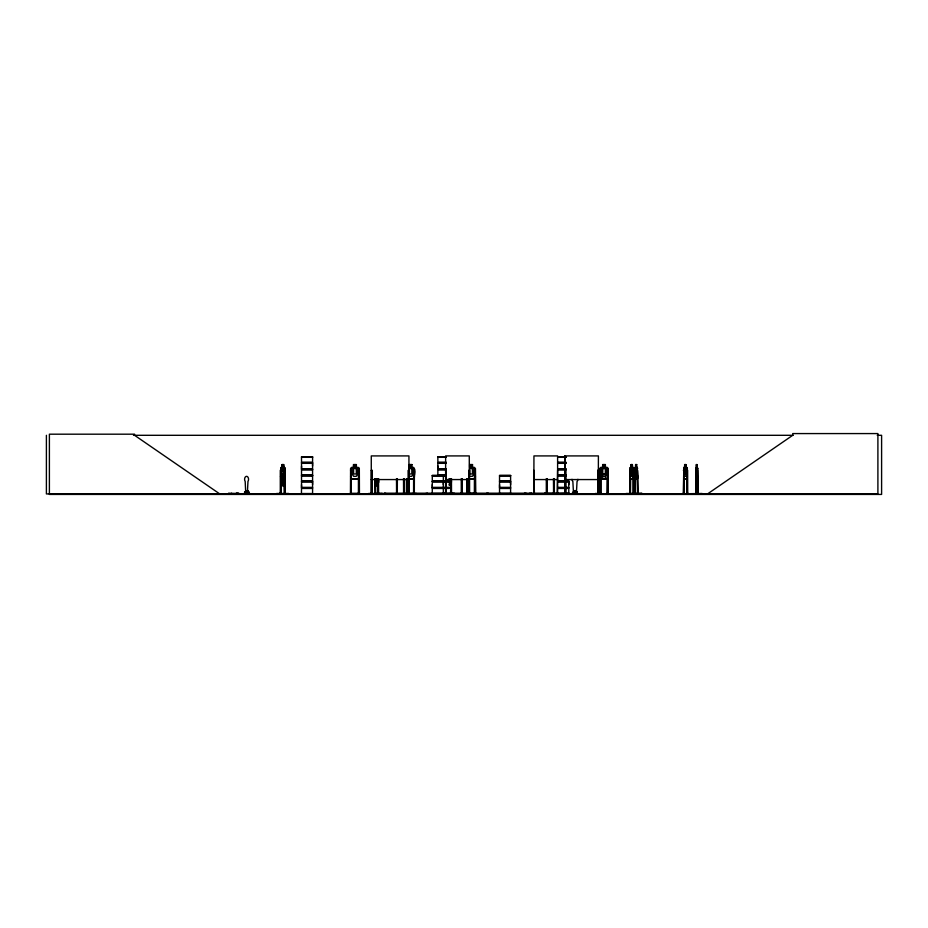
<?xml version="1.0" encoding="UTF-8"?>
<svg xmlns="http://www.w3.org/2000/svg" width="928" height="928" viewBox="0 0 928 928"><rect width="100%" height="100%" fill="white"/><g stroke="black" fill="none" stroke-linecap="round" stroke-linejoin="round"><path stroke-width="1.39" d="M301.519 487.362L301.519 481.922L312.585 481.922L312.574 487.362L301.519 487.362L301.53 484.648M301.519 468.756L301.519 463.327L312.585 463.327L312.574 468.756L301.519 468.756L301.53 466.042M312.574 484.648L312.574 481.922M312.574 466.042L312.574 463.327M448.932 487.362L432.286 487.362L432.297 484.648M446.171 468.756L437.865 468.756L437.877 466.042M443.329 484.648L443.329 481.922M499.531 487.362L499.531 481.922L510.597 481.922L510.586 487.362L499.531 487.362L499.542 484.648M510.586 484.648L510.586 481.922M568.783 484.648L568.783 481.922L557.728 481.922M560.466 493.916L569.328 493.441L557.647 493.766M569.328 493.476L557.693 493.487M248.008 490.842L246.651 491.248L248.101 491.33L247.451 491.33L247.973 481.4A2.958 1.972 -90 0 0 247.973 477.212A2.958 1.972 -90 0 0 245.178 477.212A2.958 1.972 -90 0 0 245.178 481.4L245.723 492.791M246.976 491.457L247.567 491.318L246.674 490.97M248.089 491.04L247.347 490.993L248.078 491.33M247.95 491.504L247.718 490.854L247.208 491.422M247.196 491.318L246.651 491.063L247.312 490.889M574.873 491.422L574.606 491.063M448.932 488.453L432.286 488.453L432.251 493.916M557.658 475.148L566.034 475.38M633.058 479.208L633.511 476.308L633.151 479.208L630.321 479.208M630.344 470.287L630.379 493.928L630.622 478.628M283.666 485.692L284.362 481.713L283.342 478.396L284.316 474.927L283.017 477.758L281.718 475.043L282.715 478.384L281.764 481.725L283.608 481.713L284.362 468.547L283.655 464.568L282.077 464.568M626.029 493.858L642.083 493.487L626.04 493.812M626.04 493.487L642.083 493.487M281.265 471.041L280.72 473.953L281.172 471.041L284.78 471.041L285.244 473.941L284.699 471.041M284.56 479.208L285.105 476.308L284.641 479.208L281.033 479.208M679.47 493.858L702.183 493.487M687.161 493.916L687.207 493.07M696.012 479.208L696.012 467.48M441.74 493.882L454.65 493.487L432.297 493.545M533.67 493.916L533.902 493.07M276.532 493.487L288.77 493.487M284.119 493.858L285.105 493.07M376.722 479.393L376.258 481.725L377.545 481.713L377.545 478.999M247.718 490.9L247.834 491.504M411.858 467.48L413.586 467.48C416.15 470.392 414.422 475.728 413.563 479.208L408.691 479.208M284.351 493.928L283.608 468.547L282.205 468.547L281.462 476.284L282.251 485.692M608.049 476.308L607.132 479.115L600.834 479.115M608.165 476.319L607.202 479.208L600.764 479.208L599.917 476.319M634.59 493.928L634.938 467.48M368.532 493.812L382.568 493.487L368.486 493.87M378.322 482.78L378.728 479.126M378.763 481.748L378.415 482.78L375.794 482.78L375.538 479.126M359.322 476.319L358.324 479.208L351.492 479.208L350.587 476.319M475.368 476.308L474.394 479.115L469.034 479.115M475.461 476.319L474.463 479.208L469 479.208M630.414 467.48L630.402 479.208M463.397 493.928L459 493.87L474.486 493.313M394.412 493.858L416.452 493.487M404.028 493.916L404.144 493.07M404.399 493.858L404.469 493.07M408.378 493.87L408.494 470.287M548.065 493.928L544.446 493.452L556.243 493.487M598.003 493.87L598.05 470.287M683.797 467.48L683.785 479.208M683.82 467.573L683.344 493.928M432.17 493.789L454.662 493.858M280.604 493.928L281.126 467.48M280.743 493.928L281.149 467.573M284.664 482.688L285.105 481.702M284.687 482.78L285.163 468.501L284.548 467.48M378.09 481.713L377.673 485.692L376.501 485.692L375.991 478.999M631.168 467.573L630.576 473.976L631.168 476.308L632.258 476.308L632.838 468.547L632.293 464.568L631.121 464.568L631.168 467.573L631.214 464.568M450.915 482.688L451.588 479.126M228.74 493.905L229.297 493.928M229.135 493.719L228.52 493.232L239.749 493.545M231.49 493.232L231.049 493.905M246.384 492.002L246.43 493.719M249.156 493.928L249.354 492.002L249.122 493.232L244.806 493.232L244.806 492.002M249.562 493.905L228.369 493.916M684.667 467.573L683.994 473.976L684.667 476.308L685.908 476.308L686.581 468.547L685.954 464.568L684.62 464.568L684.667 467.573L684.748 464.661L686.001 464.661M499.531 493.696L499.542 488.453L510.597 488.453L510.597 493.696L499.508 493.916M283.608 464.661L282.124 464.661L281.451 473.976L282.216 481.713L283.04 479.057L284.281 481.725M600.822 467.48L599.917 468.512L600.868 467.573L607.167 467.573L608.072 468.547L608.188 493.928L608.13 468.501L607.167 467.48M577.181 492.002L577.506 493.905L572.147 493.893L573.701 493.882M572.425 493.916L573.968 493.882L573.121 493.916M576.914 493.545L575.708 493.893L576.938 493.916M533.832 493.87L533.948 455.915L557.6 455.915L557.635 493.87M602.748 467.573L601.379 468.547L601.379 473.976L602.748 476.308L605.311 476.308L606.68 473.976L606.68 468.547L605.311 467.573M707.53 493.928L792.721 435.302L792.721 433.573L877.9 433.573L877.9 493.928L46.4 493.928L46.4 435.302M228.555 493.719L249.319 493.719M246.952 493.719L246.57 493.905M248.797 493.719L249.191 493.916M598.305 493.87L598.398 455.915L564.955 455.915L564.885 493.928M133.493 435.302L793.162 435.302M877.25 435.302L881.6 435.302L881.6 494.427L49.393 494.427L49.393 434.188L134.583 434.188L134.583 435.302L219.762 493.928M301.507 456.773L312.585 456.773M437.854 456.773L446.171 456.773M557.716 456.773L566.034 456.773M446.171 456.982L437.854 456.97L437.877 462.237L446.171 462.237M557.716 456.994L566.034 456.994M301.53 457.318L312.574 457.318M437.877 457.318L446.159 457.318M557.74 457.318L566.022 457.318M557.728 462.237L566.022 462.237M301.438 462.608L312.655 462.608M437.796 462.608L446.206 462.608M557.647 462.608L566.068 462.608M301.438 462.944L312.655 462.944M437.796 462.944L446.206 462.944M557.647 462.944L566.068 462.944M446.171 463.327L437.865 463.327L437.865 468.756M557.728 463.327L566.022 463.327M411.904 464.568L409.271 464.568L409.399 467.573L413.552 467.573M356.317 464.661L353.591 464.661L353.591 467.573L352.141 468.547L352.141 473.976L353.591 476.308L356.317 476.308L357.767 473.976L357.767 468.547L356.317 467.573L356.41 464.568L353.498 464.568L353.498 467.48L351.515 467.48L350.587 468.512L350.448 493.928M409.352 464.661L411.823 464.661M472.456 464.661L469.742 464.661L469.742 467.573L474.394 467.573M605.334 464.661L602.748 464.661L602.748 479.208M631.168 464.661L632.339 464.661M635.61 464.661L636.689 464.661M696.371 464.661L697.044 464.661M283.353 465.148L282.46 465.148L282.46 466.123L283.353 466.123M635.784 465.148L636.422 465.148L635.784 466.123M684.887 465.148L685.688 465.148L685.688 466.123L684.887 466.123M696.476 465.148L696.476 466.123M281.045 467.48L282.158 467.48M283.574 467.48L284.629 467.48M356.41 467.48L358.289 467.48L359.322 468.501L359.438 493.87M472.549 467.48L474.428 467.48L475.461 468.501L475.786 493.916M600.787 467.48L602.748 467.48M605.311 467.48L607.202 467.48M631.214 467.48L630.321 467.48L629.996 468.559L630.019 493.928L629.984 493.07M632.293 467.48L633.511 468.547L633.557 493.928L633.557 468.501M635.668 467.48L634.601 468.512M637.408 467.48L636.631 467.48L634.845 479.208L637.42 479.208L637.78 476.319M683.716 467.48L684.702 467.48M685.954 467.48L686.906 467.48L687.335 468.547L687.381 493.928M696.974 467.48L697.67 468.547L697.775 493.928M281.068 467.573L284.606 467.573M351.561 467.573L358.254 467.573L359.217 468.547M630.344 467.573L633.128 467.573M634.868 467.573L637.397 467.573M683.727 467.573L686.882 467.573M695.93 467.573L697.462 467.573M695.722 468.512L695.872 493.928M697.38 467.48L697.694 468.501M602.748 468.547L605.311 468.547M557.728 468.756L566.022 468.756M301.438 469.139L312.655 469.139M437.796 469.139L446.206 469.139M557.647 469.139L566.068 469.139M301.438 469.475L312.655 469.475M437.796 469.475L446.206 469.475M557.647 469.475L566.068 469.475M446.171 469.858L437.865 469.858L437.865 475.09L446.171 475.101M557.728 469.858L566.022 469.858M284.351 470.287L285.024 470.287M350.54 470.287L351.341 470.287L351.248 493.928M359.217 470.287L358.417 470.287L358.417 493.928M371.27 470.287L372.093 470.287L371.977 493.928L371.896 470.287M413.517 470.287L414.375 470.287M445.637 470.287L446.298 470.287L446.298 493.928L446.345 493.07M474.486 493.928L474.568 470.287L475.38 470.287M533.948 470.287L534.4 493.928M557.6 470.287L557.16 493.928M564.734 470.287L565.732 470.287L565.802 493.928M599.975 470.287L600.834 470.287L600.81 493.928M608.234 470.287L607.388 470.287L607.179 493.87M630.019 470.287L630.622 470.287M683.344 470.287L683.994 470.287M695.803 470.287L696.302 493.928L696.348 493.07L695.733 493.928M697.496 470.287L698.042 493.928M282.205 473.976L283.608 473.953M602.748 473.976L605.311 473.976M437.877 474.95L446.159 474.95M312.585 475.101L301.414 475.24L312.585 475.38M432.274 475.38L446.171 475.38M499.531 475.38L510.609 475.38M446.171 475.6L432.274 475.6L432.297 480.832L448.932 480.832M557.716 475.6L566.034 475.577M301.53 475.913L312.574 475.913M432.297 475.913L446.159 475.913M499.542 475.913L510.586 475.913M557.74 475.913L566.022 475.913M282.205 476.308L283.608 476.284M409.399 476.308L411.823 476.308L413.122 473.976L413.122 468.547L411.823 467.573L411.858 464.568M414.503 476.319L413.505 479.115L408.738 479.115M469.742 476.308L472.456 476.308L473.906 473.976L473.906 468.547L472.456 467.573L472.549 464.568L469.638 464.568L469.649 467.48M687.37 476.319L686.836 479.208L683.692 479.208M697.601 476.319L697.38 479.208L695.919 479.208M281.068 479.115L284.606 479.115M351.561 479.115L358.254 479.115M630.344 479.115L633.128 479.115M634.868 479.115L637.397 479.115M683.727 479.115L686.882 479.115M695.93 479.115L697.462 479.115M371.27 479.567L408.946 479.567M445.637 479.567L469.278 479.567M533.948 479.567L557.6 479.567M564.955 479.567L598.398 479.567M557.728 480.832L568.794 480.832M301.438 481.214L312.655 481.214M432.204 481.214L449.013 481.214M499.461 481.214L510.678 481.214M557.647 481.214L568.864 481.214M301.438 481.551L312.655 481.551M432.204 481.551L449.013 481.551M499.461 481.551L510.678 481.551M557.647 481.551L568.864 481.551M280.662 481.76L281.277 482.78M451.588 481.748L450.95 482.78L449.512 482.688L450.521 481.713L450.521 478.999M448.932 481.922L432.286 481.922L432.286 487.362M281.196 482.78L284.768 482.78M376.722 484.138L377.371 484.138L376.722 485.112M557.728 487.362L568.794 487.362L568.794 481.922M301.438 487.734L312.655 487.734M432.204 487.734L449.013 487.734M499.461 487.734L510.678 487.734M557.647 487.734L568.864 487.734M301.438 488.07L312.655 488.07M432.204 488.07L449.013 488.07M499.461 488.07L510.678 488.07M557.647 488.07L568.864 488.07M557.728 488.453L568.794 488.453L568.794 493.696M236.373 492.988L238.345 492.988M573.817 492.988L575.789 492.988M280.21 493.07L281.033 493.07M350.448 493.07L351.434 493.07L351.434 493.928M359.31 493.07L358.324 493.07L358.324 493.928M371.188 493.07L372.174 493.07L372.163 493.928M375.666 493.07L374.958 493.928M377.893 493.07L378.624 493.07M577.042 493.232C570.627 496.167 572.831 489.648 573.086 493.232M597.76 493.07L598.699 493.07M599.894 493.07L600.915 493.07M607.295 493.07L608.327 493.07M629.95 493.07L630.704 493.07M633.116 493.07L633.87 493.07M634.52 493.07L635.228 493.07M637.385 493.07L638.104 493.07M683.275 493.07L684.064 493.07M686.894 493.07L687.671 493.07M698.042 493.07L697.473 493.928L697.601 468.501M351.434 493.313L358.324 493.313M595.416 493.928L609.87 493.858M301.53 493.545L312.574 493.545M368.532 493.487L382.568 493.487M463.339 493.487L459.058 493.812M499.542 493.545L510.586 493.545M544.434 493.487L548.007 493.487M411.812 493.928L402.381 493.928L411.916 493.87M473.315 493.928L465.612 493.928L473.384 493.87M595.498 493.87L601.808 493.87L595.428 493.441M475.414 493.87L475.287 493.07M467.271 493.87L467.387 493.07M406.766 493.87L406.731 493.07M683.611 493.858L683.716 470.287M637.78 493.858L637.675 493.07M633.824 493.858L633.789 470.287L633.186 470.287L633.151 493.928M636.596 467.573L636.596 476.308L635.61 476.308L635.077 473.976M449.5 479.405L450.242 481.771L448.7 479.057M633.047 467.48L633.418 468.547M375.446 481.713L375.886 482.78M637.629 468.501L637.258 467.48L637.629 476.319M637.281 467.48L637.756 493.928M377.615 479.405L378.067 481.725L377.174 479.057L376.606 481.702L376.536 478.999M683.785 493.882L683.762 493.07M637.942 493.882L637.455 470.287L637.42 493.928M281.149 479.115L280.569 476.319L281.114 479.208M696.058 473.976L696.951 476.308L697.067 464.568L696.348 464.568L696.058 468.547L696 493.928M634.938 479.208L634.636 476.308L634.845 479.208M687.648 493.07L687.648 493.928L687.602 470.287L686.964 470.287L686.917 493.928M683.994 477.236L684.029 493.928M636.689 467.573L636.724 464.568L635.576 464.568L635.576 467.48M635.668 464.568L635.193 493.928M634.88 470.287L634.914 493.928M634.798 493.07L634.764 493.928M632.386 464.568L632.339 467.573M630.425 493.07L630.564 493.928M607.608 493.07L607.585 493.928M607.492 470.287L607.399 493.928M605.311 479.208L605.392 464.568L602.655 464.568L602.655 467.48M600.729 470.287L600.729 493.928M600.613 493.07L600.613 493.928M598.583 493.928L598.618 470.287L597.829 470.287L597.771 493.928M598.27 493.07L598.154 493.928M577.158 492.002L577.042 493.545M576.81 492.002L576.81 493.232M575.638 493.232L575.638 490.645L574.281 490.645L574.281 493.232M567.101 493.928L567.101 493.197L383.925 493.197L383.925 493.928M566.231 493.197L566.231 493.928M565.512 470.287L565.581 493.928M565.419 493.07L565.384 493.928M565.048 470.287L565.048 493.928M564.746 455.915L564.734 493.928M564.653 493.07L564.653 493.928M554.457 493.07L554.457 493.928M554.364 478.628L554.329 493.928M554.12 493.07L554.144 493.928M553.633 478.628L553.761 493.928M553.517 478.628L553.552 493.928M553.424 493.07L553.424 493.928M547.242 493.928L547.16 478.628L546.905 493.928M546.546 493.07L546.522 493.928M546.302 478.628L546.302 493.928M546.221 493.07L546.221 493.928M531.442 493.197L531.408 493.928M530.735 493.197L530.735 493.928M529.691 493.197L529.691 493.928M526.13 493.197L526.13 493.928M525.271 493.197L525.271 493.928M524.413 493.197L524.413 493.928M488.314 493.197L488.314 493.928M487.606 493.197L487.606 493.928M486.585 493.197L486.585 493.928M474.579 470.287L474.579 493.928M469.591 493.928L469.556 470.287L468.884 470.287L468.953 493.928L469.011 478.628M469.278 493.928L469.278 455.915L445.637 455.915L445.591 493.928L445.382 493.07M468.756 493.07L468.733 493.928M468.408 493.07L468.431 493.928M468.304 478.628L468.222 493.928M468.164 478.628L468.083 493.928M467.48 478.628L467.584 493.928M466.703 478.628L466.772 493.928L466.598 493.07M462.109 478.628L462.19 493.928M461.958 478.628L461.831 493.928M461.506 493.07L461.529 493.928M461.262 478.628L461.297 493.928L461.181 493.07M451.449 478.628L451.518 493.928M451.228 481.412L451.228 493.928M451.031 493.07L451.136 493.928M450.904 478.628L450.834 493.928M450.672 481.412L450.614 493.928M449.651 482.78L449.651 485.692L449.581 482.688M449.512 478.999L449.512 481.713M449.175 484.138L449.175 485.112M446.032 470.287L446.078 493.928M445.904 470.287L445.834 493.928M444.779 493.197L444.779 493.928M443.34 475.6L443.329 480.832M443.34 481.922L443.329 487.362M443.329 488.453L443.34 493.696M427.46 493.197L427.46 493.928M426.242 493.197L426.242 493.928M414.456 493.07L414.456 493.928M414.41 468.547L414.317 493.928L414.236 470.287M413.76 493.07L413.784 493.928M413.656 470.287L413.575 493.928M413.436 493.07L413.436 493.928M409.132 493.928L409.132 470.287L408.308 470.287L408.424 493.928M408.842 493.928L408.946 455.915L371.27 455.915L371.27 493.928M408.819 493.07L408.819 493.928M408.239 493.07L408.239 493.928M407.346 478.628L407.288 493.928M407.206 478.628L407.206 493.928M407.079 493.07L407.079 493.928M406.638 478.628L406.557 493.928L406.487 478.628M404.237 478.628L404.237 493.928M403.668 478.628L403.773 493.928M403.529 478.628L403.587 493.928M397.439 493.07L397.439 493.928M397.358 478.628L397.3 493.928M397.219 478.628L397.114 493.928M396.743 493.07L396.766 493.928M396.5 478.628L396.569 493.928M396.418 493.07L396.418 493.928M385.654 493.197L385.654 493.928M384.436 493.197L384.436 493.928M378.543 478.628L378.589 493.928M378.369 493.07L378.322 493.928M378.241 478.628L378.206 493.928M377.963 481.412L377.928 493.928M376.629 482.688L376.594 485.692M375.596 478.628L375.631 493.928M375.411 493.07L375.411 493.928L375.306 478.628M375.005 478.628L375.19 493.928M371.583 493.07L371.56 493.928M371.455 470.287L371.386 493.928M359.124 493.07L359.124 493.928M350.691 468.559L350.691 476.308M285.082 468.501L285.024 493.928M284.768 470.287L284.768 493.928M284.618 470.287L284.571 493.928M283.748 482.78L283.748 485.692L282.158 485.692L282.158 482.78M283.527 464.661L283.527 467.573M282.158 464.568L282.124 467.573M280.998 493.928L280.952 470.287L280.279 470.287L280.291 493.928L280.244 493.07M248.321 493.232L248.321 490.645L247.254 490.645L247.254 493.232M248.159 490.645L248.159 493.232M247.416 490.645L247.416 493.232M246.616 493.232L246.616 492.002L244.574 492.002L244.574 493.545M577.9 479.3A2.958 2.958 0 0 1 577.042 481.4L576.427 492.791L573.469 492.791L572.854 481.4A2.958 2.958 0 0 1 571.996 479.3M637.652 476.319L637.269 479.208L637.664 476.308M301.414 493.789L301.53 488.453L312.585 488.453L312.585 493.696L301.461 493.719M312.585 456.994L301.507 456.97L301.53 462.237L312.585 462.237L312.585 456.994M355.83 465.148L354.078 465.148L354.078 466.123L355.83 466.123L355.83 465.148M411.394 465.148L409.828 465.148L409.828 466.123L411.394 466.123L411.394 465.148M471.969 465.148L470.218 465.148L470.218 466.123L471.969 466.123L471.969 465.148M604.847 465.148L603.212 465.148L603.212 466.123L604.847 466.123L604.847 465.148M632.061 465.148L631.353 466.123L632.061 465.148M356.317 468.547L353.591 468.547L353.591 473.976L356.317 473.976L356.317 468.547M411.823 468.547L409.399 468.547L409.399 473.976L411.823 473.976L411.823 468.547M472.456 468.547L469.742 468.547L469.742 473.976L472.456 473.976L472.456 468.547M632.258 468.547L631.168 468.547L631.168 473.976L632.258 473.976L632.258 468.547M636.596 468.547L635.61 468.547L635.61 473.976L636.596 473.976L636.596 468.547M685.908 468.547L684.667 468.547L684.667 473.976L685.908 473.976L685.908 468.547M696.951 468.547L696.371 473.976L696.951 468.547M312.585 469.858L301.519 469.858L301.519 475.09L312.574 474.95L312.585 469.858M566.022 474.95L557.74 474.95L566.034 475.09M312.585 475.577L301.507 475.6L301.53 480.832L312.585 480.832L312.585 475.6M510.609 475.565L499.531 475.6L499.542 480.832L510.597 480.832L510.597 475.6M283.365 484.138L282.46 484.138L282.46 485.112L283.365 485.112L283.365 484.138M600.045 493.928L600.045 468.559L599.975 493.928M445.22 493.928L445.22 493.07L445.162 493.928"/></g></svg>
